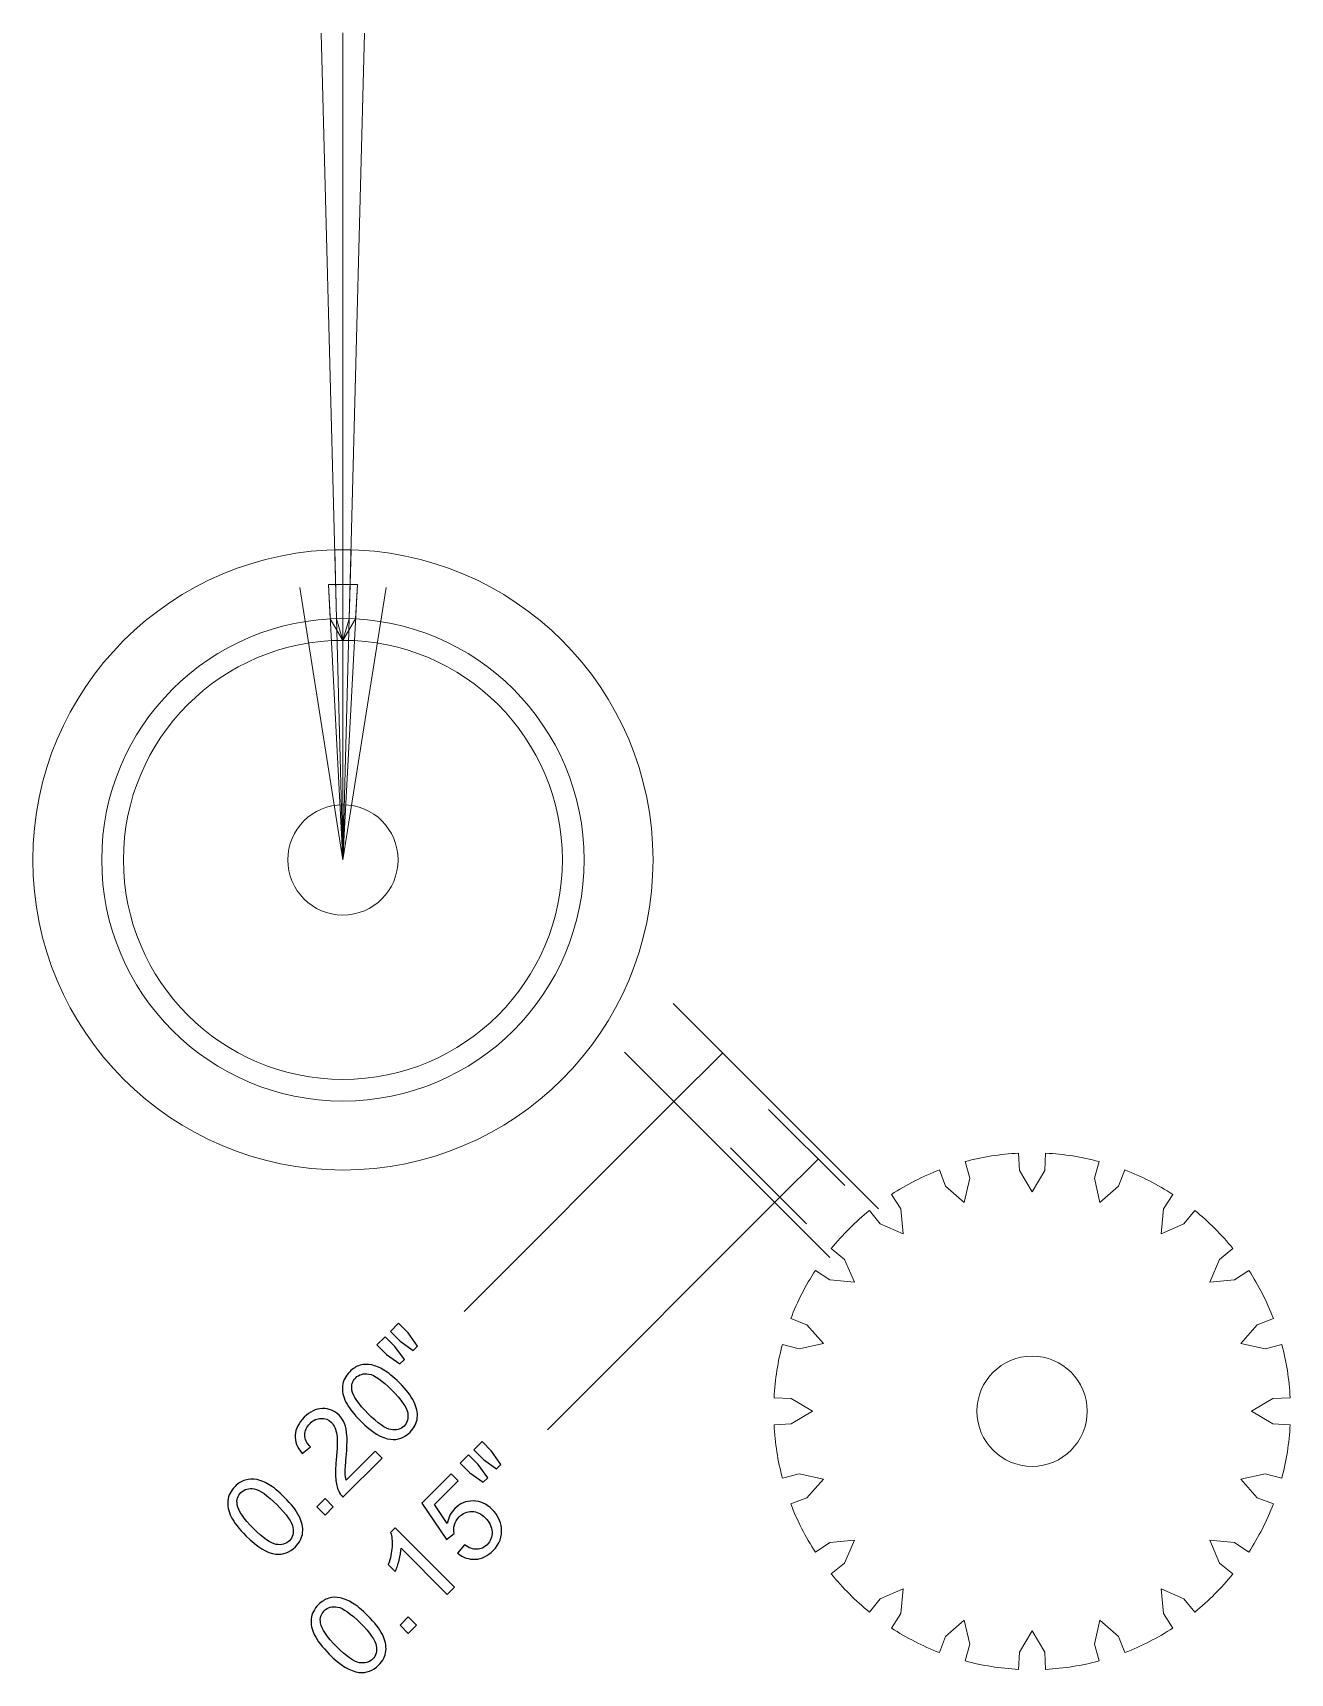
# Model space of a CAD drawing. Header units: centimetres. Extents: x -121 to 177, y -44 to 114.
# Drawn here: x 80.95 to 90.07, y 42.25 to 54.15 of the extents above; entities that cross this region are included whole.
import ezdxf

# ---------------------------------------------------------------- set-up
doc = ezdxf.new("R2010")
doc.units = ezdxf.units.CM
doc.header["$MEASUREMENT"] = 0
doc.layers.add('Layer 1', color=7, linetype='Continuous')

msp = doc.modelspace()

# ---------------------------------------------------------------- linework, layer by layer
at = {"layer": 'Layer 1', "color": 4, "lineweight": 20}
for centre, major_axis in [((83.2, 48.15), (0, 2.25)), ((83.2, 48.15), (0, 1.75)), ((83.2, 48.15), (0, 1.59235)), ((88.2, 44.15), (0, 0.4))]:
    msp.add_ellipse(centre, major_axis=major_axis, ratio=1, dxfattribs=at)
at = {"layer": 'Layer 1', "lineweight": 20}
msp.add_ellipse((83.2, 48.15), major_axis=(0, 0.4), ratio=1, dxfattribs=at)
at = {"layer": 'Layer 1', "color": 1, "lineweight": 20}
for points in [[(83.2, 48.15001), (83.2, 48.15001), (83.04294, 54.14796), (83.04294, 54.14796)], [(83.2, 48.15001), (83.2, 48.15001), (83.2, 54.15001), (83.2, 54.15001)], [(83.2, 48.15001), (83.2, 48.15001), (83.2, 54.15001), (83.2, 54.15001)], [(83.2, 48.15001), (83.2, 48.15001), (83.35706, 54.14796), (83.35706, 54.14796)]]:
    msp.add_open_spline(points, degree=3, dxfattribs=at)
at = {"layer": 'Layer 1', "lineweight": 20}
for points, knots in [([(83.2, 49.74235), (83.2, 49.74235), (83.24581, 49.89941), (83.24581, 49.89941), (83.24581, 49.89941), (83.24581, 49.89941), (83.2589, 50.39924), (83.2589, 50.39924), (83.2589, 50.39924), (83.2589, 50.39924), (83.14112, 50.3988), (83.14112, 50.3988), (83.14112, 50.3988), (83.14112, 50.3988), (83.1542, 49.89941), (83.1542, 49.89941), (83.1542, 49.89941), (83.1542, 49.89941), (83.2, 49.74235), (83.2, 49.74235)], [0, 0, 0, 0, 0.2, 0.2, 0.2, 0.2, 0.4, 0.4, 0.4, 0.4, 0.6, 0.6, 0.6, 0.6, 0.8, 0.8, 0.8, 0.8, 1, 1, 1, 1]), ([(88.29813, 46.02246), (88.43137, 46.01556), (88.56092, 45.99471), (88.68537, 45.9614), (88.68537, 45.9614), (88.68537, 45.9614), (88.65296, 45.84041), (88.65296, 45.84041), (88.65296, 45.84041), (88.65296, 45.84041), (88.69206, 45.66441), (88.69206, 45.66441), (88.69206, 45.66441), (88.69206, 45.66441), (88.82716, 45.78381), (88.82716, 45.78381), (88.82716, 45.78381), (88.82716, 45.78381), (88.87205, 45.90077), (88.87205, 45.90077), (88.87205, 45.90077), (88.99522, 45.85344), (89.11211, 45.79346), (89.22118, 45.72247), (89.22118, 45.72247), (89.22118, 45.72247), (89.15315, 45.61771), (89.15315, 45.61771), (89.15315, 45.61771), (89.15315, 45.61771), (89.13596, 45.43824), (89.13596, 45.43824), (89.13596, 45.43824), (89.13596, 45.43824), (89.30134, 45.51004), (89.30134, 45.51004), (89.30134, 45.51004), (89.30134, 45.51004), (89.37986, 45.607), (89.37986, 45.607), (89.37986, 45.607), (89.4816, 45.52452), (89.57451, 45.43157), (89.65701, 45.32985), (89.65701, 45.32985), (89.65701, 45.32985), (89.56005, 45.25133), (89.56005, 45.25133), (89.56005, 45.25133), (89.56005, 45.25133), (89.48824, 45.08596), (89.48824, 45.08596), (89.48824, 45.08596), (89.48824, 45.08596), (89.66771, 45.10315), (89.66771, 45.10315), (89.66771, 45.10315), (89.66771, 45.10315), (89.77254, 45.17123), (89.77254, 45.17123), (89.77254, 45.17123), (89.84355, 45.06216), (89.9035, 44.94525), (89.95084, 44.82208), (89.95084, 44.82208), (89.95084, 44.82208), (89.83381, 44.77715), (89.83381, 44.77715), (89.83381, 44.77715), (89.83381, 44.77715), (89.71441, 44.64206), (89.71441, 44.64206), (89.71441, 44.64206), (89.71441, 44.64206), (89.89042, 44.60295), (89.89042, 44.60295), (89.89042, 44.60295), (89.89042, 44.60295), (90.01149, 44.63539), (90.01149, 44.63539), (90.01149, 44.63539), (90.04478, 44.51093), (90.06559, 44.38136), (90.07247, 44.24813), (90.07247, 44.24813), (90.07247, 44.24813), (89.94765, 44.24158), (89.94765, 44.24158), (89.94765, 44.24158), (89.94765, 44.24158), (89.79235, 44.15), (89.79235, 44.15), (89.79235, 44.15), (89.79235, 44.15), (89.94765, 44.05841), (89.94765, 44.05841), (89.94765, 44.05841), (89.94765, 44.05841), (90.07245, 44.05187), (90.07245, 44.05187), (90.07245, 44.05187), (90.06557, 43.91863), (90.04466, 43.7891), (90.01138, 43.66463), (90.01138, 43.66463), (90.01138, 43.66463), (89.89041, 43.69704), (89.89041, 43.69704), (89.89041, 43.69704), (89.89041, 43.69704), (89.71441, 43.65794), (89.71441, 43.65794), (89.71441, 43.65794), (89.71441, 43.65794), (89.83381, 43.52284), (89.83381, 43.52284), (89.83381, 43.52284), (89.83381, 43.52284), (89.95086, 43.47791), (89.95086, 43.47791), (89.95086, 43.47791), (89.90353, 43.35474), (89.84355, 43.23784), (89.77255, 43.12877), (89.77255, 43.12877), (89.77255, 43.12877), (89.66771, 43.19685), (89.66771, 43.19685), (89.66771, 43.19685), (89.66771, 43.19685), (89.48824, 43.21404), (89.48824, 43.21404), (89.48824, 43.21404), (89.48824, 43.21404), (89.56004, 43.04866), (89.56004, 43.04866), (89.56004, 43.04866), (89.56004, 43.04866), (89.65707, 42.97009), (89.65707, 42.97009), (89.65707, 42.97009), (89.57458, 42.86835), (89.48163, 42.77545), (89.37989, 42.69295), (89.37989, 42.69295), (89.37989, 42.69295), (89.30133, 42.78995), (89.30133, 42.78995), (89.30133, 42.78995), (89.30133, 42.78995), (89.13596, 42.86176), (89.13596, 42.86176), (89.13596, 42.86176), (89.13596, 42.86176), (89.15315, 42.68229), (89.15315, 42.68229), (89.15315, 42.68229), (89.15315, 42.68229), (89.22125, 42.57742), (89.22125, 42.57742), (89.22125, 42.57742), (89.11218, 42.50642), (88.99526, 42.44647), (88.87209, 42.39914), (88.87209, 42.39914), (88.87209, 42.39914), (88.82715, 42.51619), (88.82715, 42.51619), (88.82715, 42.51619), (88.82715, 42.51619), (88.69206, 42.63559), (88.69206, 42.63559), (88.69206, 42.63559), (88.69206, 42.63559), (88.65295, 42.45958), (88.65295, 42.45958), (88.65295, 42.45958), (88.65295, 42.45958), (88.68539, 42.3385), (88.68539, 42.3385), (88.68539, 42.3385), (88.56093, 42.30522), (88.43136, 42.28441), (88.29813, 42.27753), (88.29813, 42.27753), (88.29813, 42.27753), (88.29158, 42.40235), (88.29158, 42.40235), (88.29158, 42.40235), (88.29158, 42.40235), (88.2, 42.55765), (88.2, 42.55765), (88.2, 42.55765), (88.2, 42.55765), (88.10841, 42.40235), (88.10841, 42.40235), (88.10841, 42.40235), (88.10841, 42.40235), (88.10187, 42.27755), (88.10187, 42.27755), (88.10187, 42.27755), (87.96863, 42.28443), (87.8391, 42.30534), (87.71463, 42.33862), (87.71463, 42.33862), (87.71463, 42.33862), (87.74704, 42.45959), (87.74704, 42.45959), (87.74704, 42.45959), (87.74704, 42.45959), (87.70794, 42.63559), (87.70794, 42.63559), (87.70794, 42.63559), (87.70794, 42.63559), (87.57284, 42.51619), (87.57284, 42.51619), (87.57284, 42.51619), (87.57284, 42.51619), (87.52791, 42.39914), (87.52791, 42.39914), (87.52791, 42.39914), (87.40474, 42.44647), (87.28784, 42.50645), (87.17877, 42.57745), (87.17877, 42.57745), (87.17877, 42.57745), (87.24685, 42.68229), (87.24685, 42.68229), (87.24685, 42.68229), (87.24685, 42.68229), (87.26404, 42.86176), (87.26404, 42.86176), (87.26404, 42.86176), (87.26404, 42.86176), (87.09866, 42.78996), (87.09866, 42.78996), (87.09866, 42.78996), (87.09866, 42.78996), (87.02009, 42.69293), (87.02009, 42.69293), (87.02009, 42.69293), (86.91835, 42.77542), (86.82545, 42.86837), (86.74295, 42.97011), (86.74295, 42.97011), (86.74295, 42.97011), (86.83995, 43.04867), (86.83995, 43.04867), (86.83995, 43.04867), (86.83995, 43.04867), (86.91176, 43.21404), (86.91176, 43.21404), (86.91176, 43.21404), (86.91176, 43.21404), (86.73229, 43.19685), (86.73229, 43.19685), (86.73229, 43.19685), (86.73229, 43.19685), (86.62742, 43.12875), (86.62742, 43.12875), (86.62742, 43.12875), (86.55642, 43.23782), (86.49647, 43.35474), (86.44914, 43.47791), (86.44914, 43.47791), (86.44914, 43.47791), (86.56619, 43.52285), (86.56619, 43.52285), (86.56619, 43.52285), (86.56619, 43.52285), (86.68559, 43.65794), (86.68559, 43.65794), (86.68559, 43.65794), (86.68559, 43.65794), (86.50958, 43.69705), (86.50958, 43.69705), (86.50958, 43.69705), (86.50958, 43.69705), (86.3885, 43.66461), (86.3885, 43.66461), (86.3885, 43.66461), (86.35522, 43.78907), (86.33441, 43.91864), (86.32753, 44.05187), (86.32753, 44.05187), (86.32753, 44.05187), (86.45235, 44.05842), (86.45235, 44.05842), (86.45235, 44.05842), (86.45235, 44.05842), (86.60765, 44.15), (86.60765, 44.15), (86.60765, 44.15), (86.60765, 44.15), (86.45235, 44.24159), (86.45235, 44.24159), (86.45235, 44.24159), (86.45235, 44.24159), (86.32755, 44.24813), (86.32755, 44.24813), (86.32755, 44.24813), (86.33443, 44.38137), (86.35534, 44.5109), (86.38862, 44.63537), (86.38862, 44.63537), (86.38862, 44.63537), (86.50959, 44.60296), (86.50959, 44.60296), (86.50959, 44.60296), (86.50959, 44.60296), (86.68559, 44.64206), (86.68559, 44.64206), (86.68559, 44.64206), (86.68559, 44.64206), (86.56619, 44.77716), (86.56619, 44.77716), (86.56619, 44.77716), (86.56619, 44.77716), (86.44914, 44.82209), (86.44914, 44.82209), (86.44914, 44.82209), (86.49647, 44.94526), (86.55645, 45.06216), (86.62745, 45.17123), (86.62745, 45.17123), (86.62745, 45.17123), (86.73229, 45.10315), (86.73229, 45.10315), (86.73229, 45.10315), (86.73229, 45.10315), (86.91176, 45.08596), (86.91176, 45.08596), (86.91176, 45.08596), (86.91176, 45.08596), (86.83996, 45.25134), (86.83996, 45.25134), (86.83996, 45.25134), (86.83996, 45.25134), (86.74293, 45.32991), (86.74293, 45.32991), (86.74293, 45.32991), (86.82542, 45.43165), (86.91837, 45.52455), (87.02011, 45.60705), (87.02011, 45.60705), (87.02011, 45.60705), (87.09867, 45.51005), (87.09867, 45.51005), (87.09867, 45.51005), (87.09867, 45.51005), (87.26404, 45.43824), (87.26404, 45.43824), (87.26404, 45.43824), (87.26404, 45.43824), (87.24685, 45.61771), (87.24685, 45.61771), (87.24685, 45.61771), (87.24685, 45.61771), (87.17875, 45.72258), (87.17875, 45.72258), (87.17875, 45.72258), (87.28782, 45.79358), (87.40474, 45.85353), (87.52791, 45.90086), (87.52791, 45.90086), (87.52791, 45.90086), (87.57285, 45.78381), (87.57285, 45.78381), (87.57285, 45.78381), (87.57285, 45.78381), (87.70794, 45.66441), (87.70794, 45.66441), (87.70794, 45.66441), (87.70794, 45.66441), (87.74705, 45.84042), (87.74705, 45.84042), (87.74705, 45.84042), (87.74705, 45.84042), (87.71461, 45.9615), (87.71461, 45.9615), (87.71461, 45.9615), (87.83907, 45.99478), (87.96864, 46.01559), (88.10187, 46.02247), (88.10187, 46.02247), (88.10187, 46.02247), (88.10842, 45.89765), (88.10842, 45.89765), (88.10842, 45.89765), (88.10842, 45.89765), (88.2, 45.74235), (88.2, 45.74235), (88.2, 45.74235), (88.2, 45.74235), (88.29159, 45.89765), (88.29159, 45.89765), (88.29159, 45.89765), (88.29159, 45.89765), (88.29813, 46.02246), (88.29813, 46.02246)], [0, 0, 0, 0, 0.01, 0.01, 0.01, 0.01, 0.02, 0.02, 0.02, 0.02, 0.03, 0.03, 0.03, 0.03, 0.04, 0.04, 0.04, 0.04, 0.05, 0.05, 0.05, 0.05, 0.06, 0.06, 0.06, 0.06, 0.07, 0.07, 0.07, 0.07, 0.08, 0.08, 0.08, 0.08, 0.09, 0.09, 0.09, 0.09, 0.1, 0.1, 0.1, 0.1, 0.11, 0.11, 0.11, 0.11, 0.12, 0.12, 0.12, 0.12, 0.13, 0.13, 0.13, 0.13, 0.14, 0.14, 0.14, 0.14, 0.15, 0.15, 0.15, 0.15, 0.16, 0.16, 0.16, 0.16, 0.17, 0.17, 0.17, 0.17, 0.18, 0.18, 0.18, 0.18, 0.19, 0.19, 0.19, 0.19, 0.2, 0.2, 0.2, 0.2, 0.21, 0.21, 0.21, 0.21, 0.22, 0.22, 0.22, 0.22, 0.23, 0.23, 0.23, 0.23, 0.24, 0.24, 0.24, 0.24, 0.25, 0.25, 0.25, 0.25, 0.26, 0.26, 0.26, 0.26, 0.27, 0.27, 0.27, 0.27, 0.28, 0.28, 0.28, 0.28, 0.29, 0.29, 0.29, 0.29, 0.3, 0.3, 0.3, 0.3, 0.31, 0.31, 0.31, 0.31, 0.32, 0.32, 0.32, 0.32, 0.33, 0.33, 0.33, 0.33, 0.34, 0.34, 0.34, 0.34, 0.35, 0.35, 0.35, 0.35, 0.36, 0.36, 0.36, 0.36, 0.37, 0.37, 0.37, 0.37, 0.38, 0.38, 0.38, 0.38, 0.39, 0.39, 0.39, 0.39, 0.4, 0.4, 0.4, 0.4, 0.41, 0.41, 0.41, 0.41, 0.42, 0.42, 0.42, 0.42, 0.43, 0.43, 0.43, 0.43, 0.44, 0.44, 0.44, 0.44, 0.45, 0.45, 0.45, 0.45, 0.46, 0.46, 0.46, 0.46, 0.47, 0.47, 0.47, 0.47, 0.48, 0.48, 0.48, 0.48, 0.49, 0.49, 0.49, 0.49, 0.5, 0.5, 0.5, 0.5, 0.51, 0.51, 0.51, 0.51, 0.52, 0.52, 0.52, 0.52, 0.53, 0.53, 0.53, 0.53, 0.54, 0.54, 0.54, 0.54, 0.55, 0.55, 0.55, 0.55, 0.56, 0.56, 0.56, 0.56, 0.57, 0.57, 0.57, 0.57, 0.58, 0.58, 0.58, 0.58, 0.59, 0.59, 0.59, 0.59, 0.6, 0.6, 0.6, 0.6, 0.61, 0.61, 0.61, 0.61, 0.62, 0.62, 0.62, 0.62, 0.63, 0.63, 0.63, 0.63, 0.64, 0.64, 0.64, 0.64, 0.65, 0.65, 0.65, 0.65, 0.66, 0.66, 0.66, 0.66, 0.67, 0.67, 0.67, 0.67, 0.68, 0.68, 0.68, 0.68, 0.69, 0.69, 0.69, 0.69, 0.7, 0.7, 0.7, 0.7, 0.71, 0.71, 0.71, 0.71, 0.72, 0.72, 0.72, 0.72, 0.73, 0.73, 0.73, 0.73, 0.74, 0.74, 0.74, 0.74, 0.75, 0.75, 0.75, 0.75, 0.76, 0.76, 0.76, 0.76, 0.77, 0.77, 0.77, 0.77, 0.78, 0.78, 0.78, 0.78, 0.79, 0.79, 0.79, 0.79, 0.8, 0.8, 0.8, 0.8, 0.81, 0.81, 0.81, 0.81, 0.82, 0.82, 0.82, 0.82, 0.83, 0.83, 0.83, 0.83, 0.84, 0.84, 0.84, 0.84, 0.85, 0.85, 0.85, 0.85, 0.86, 0.86, 0.86, 0.86, 0.87, 0.87, 0.87, 0.87, 0.88, 0.88, 0.88, 0.88, 0.89, 0.89, 0.89, 0.89, 0.9, 0.9, 0.9, 0.9, 0.91, 0.91, 0.91, 0.91, 0.92, 0.92, 0.92, 0.92, 0.93, 0.93, 0.93, 0.93, 0.94, 0.94, 0.94, 0.94, 0.95, 0.95, 0.95, 0.95, 0.96, 0.96, 0.96, 0.96, 0.97, 0.97, 0.97, 0.97, 0.98, 0.98, 0.98, 0.98, 0.99, 0.99, 0.99, 0.99, 1, 1, 1, 1])]:
    msp.add_open_spline(points, degree=3, knots=knots, dxfattribs=at)
at = {"layer": 'Layer 1', "color": 3, "lineweight": 20}
for points in [[(83.2, 48.15), (83.2, 48.15), (82.88713, 50.12538), (82.88713, 50.12538)], [(83.2, 48.15), (83.2, 48.15), (83.09533, 50.14726), (83.09533, 50.14726)], [(83.2, 48.15), (83.2, 48.15), (83.2, 50.15), (83.2, 50.15)], [(83.2, 48.15), (83.2, 48.15), (83.30467, 50.14726), (83.30467, 50.14726)], [(83.2, 48.15), (83.2, 48.15), (83.51287, 50.12538), (83.51287, 50.12538)]]:
    msp.add_open_spline(points, degree=3, dxfattribs=at)
msp.add_open_spline([(83.2, 49.74235), (83.2, 49.74235), (83.29159, 49.89765), (83.29159, 49.89765), (83.29159, 49.89765), (83.29159, 49.89765), (83.30467, 50.14726), (83.30467, 50.14726), (83.30467, 50.14726), (83.30467, 50.14726), (83.09533, 50.14727), (83.09533, 50.14727), (83.09533, 50.14727), (83.09533, 50.14727), (83.10842, 49.89765), (83.10842, 49.89765), (83.10842, 49.89765), (83.10842, 49.89765), (83.2, 49.74235), (83.2, 49.74235)], degree=3, knots=[0, 0, 0, 0, 0.2, 0.2, 0.2, 0.2, 0.4, 0.4, 0.4, 0.4, 0.6, 0.6, 0.6, 0.6, 0.8, 0.8, 0.8, 0.8, 1, 1, 1, 1], dxfattribs=at)
at = {"layer": 'Layer 1', "lineweight": 20}
for points in [[(87.08443, 45.61785), (87.08443, 45.61785), (85.59486, 47.10742), (85.59486, 47.10742)], [(86.73215, 45.26557), (86.73215, 45.26557), (85.24258, 46.75514), (85.24258, 46.75514)], [(85.60179, 46.39593), (85.60179, 46.39593), (85.95407, 46.74821), (85.95407, 46.74821)], [(85.60179, 46.39593), (85.60179, 46.39593), (84.07942, 44.87357), (84.07942, 44.87357)], [(86.84052, 45.78667), (86.84052, 45.78667), (86.28851, 46.33876), (86.28851, 46.33876)], [(86.56334, 45.50953), (86.56334, 45.50953), (86.01133, 46.06162), (86.01133, 46.06162)], [(86.37051, 45.70238), (86.37051, 45.70238), (86.64769, 45.97952), (86.64769, 45.97952)], [(86.37051, 45.70238), (86.37051, 45.70238), (84.68327, 44.01539), (84.68327, 44.01539)]]:
    msp.add_open_spline(points, degree=3, dxfattribs=at)
at = {"layer": 'Layer 1'}
for points, knots in [([(83.7102, 44.59055), (83.7102, 44.59055), (83.61438, 44.65786), (83.61438, 44.65786), (83.61438, 44.65786), (83.61438, 44.65786), (83.54411, 44.72799), (83.54411, 44.72799), (83.54411, 44.72799), (83.54411, 44.72799), (83.60408, 44.78797), (83.60408, 44.78797), (83.60408, 44.78797), (83.60408, 44.78797), (83.67421, 44.7177), (83.67421, 44.7177), (83.67421, 44.7177), (83.67421, 44.7177), (83.74181, 44.62216), (83.74181, 44.62216), (83.74181, 44.62216), (83.74181, 44.62216), (83.7102, 44.59055), (83.7102, 44.59055)], [0, 0, 0, 0, 0.16666667, 0.16666667, 0.16666667, 0.16666667, 0.33333333, 0.33333333, 0.33333333, 0.33333333, 0.5, 0.5, 0.5, 0.5, 0.66666667, 0.66666667, 0.66666667, 0.66666667, 0.83333333, 0.83333333, 0.83333333, 0.83333333, 1, 1, 1, 1]), ([(83.6134, 44.49375), (83.6134, 44.49375), (83.51729, 44.56077), (83.51729, 44.56077), (83.51729, 44.56077), (83.51729, 44.56077), (83.44716, 44.63091), (83.44716, 44.63091), (83.44716, 44.63091), (83.44716, 44.63091), (83.507, 44.69088), (83.507, 44.69088), (83.507, 44.69088), (83.507, 44.69088), (83.57713, 44.62061), (83.57713, 44.62061), (83.57713, 44.62061), (83.57713, 44.62061), (83.64557, 44.52592), (83.64557, 44.52592), (83.64557, 44.52592), (83.64557, 44.52592), (83.6134, 44.49375), (83.6134, 44.49375)], [0, 0, 0, 0, 0.16666667, 0.16666667, 0.16666667, 0.16666667, 0.33333333, 0.33333333, 0.33333333, 0.33333333, 0.5, 0.5, 0.5, 0.5, 0.66666667, 0.66666667, 0.66666667, 0.66666667, 0.83333333, 0.83333333, 0.83333333, 0.83333333, 1, 1, 1, 1]), ([(83.32869, 44.07808), (83.27802, 44.12875), (83.24247, 44.17475), (83.222, 44.21609), (83.222, 44.21609), (83.20154, 44.25744), (83.19322, 44.29666), (83.19703, 44.33406), (83.19703, 44.33406), (83.20084, 44.37132), (83.21834, 44.40561), (83.24952, 44.43679), (83.24952, 44.43679), (83.27253, 44.45979), (83.29722, 44.47532), (83.32388, 44.4835), (83.32388, 44.4835), (83.35056, 44.49155), (83.37821, 44.49253), (83.40686, 44.48632), (83.40686, 44.48632), (83.43564, 44.48026), (83.46585, 44.46784), (83.49732, 44.44921), (83.49732, 44.44921), (83.52878, 44.43059), (83.56576, 44.40011), (83.60823, 44.35763), (83.60823, 44.35763), (83.65847, 44.30726), (83.69388, 44.26153), (83.71448, 44.22032), (83.71448, 44.22032), (83.73509, 44.17913), (83.74341, 44.13975), (83.73975, 44.10236), (83.73975, 44.10236), (83.73607, 44.06497), (83.71858, 44.03053), (83.68711, 43.9992), (83.68711, 43.9992), (83.64577, 43.95786), (83.59849, 43.94022), (83.54529, 43.94628), (83.54529, 43.94628), (83.48137, 43.95362), (83.40926, 43.99765), (83.32869, 44.07808)], [0, 0, 0, 0, 0.08333333, 0.08333333, 0.08333333, 0.08333333, 0.16666667, 0.16666667, 0.16666667, 0.16666667, 0.25, 0.25, 0.25, 0.25, 0.33333333, 0.33333333, 0.33333333, 0.33333333, 0.41666667, 0.41666667, 0.41666667, 0.41666667, 0.5, 0.5, 0.5, 0.5, 0.58333333, 0.58333333, 0.58333333, 0.58333333, 0.66666667, 0.66666667, 0.66666667, 0.66666667, 0.75, 0.75, 0.75, 0.75, 0.83333333, 0.83333333, 0.83333333, 0.83333333, 0.91666667, 0.91666667, 0.91666667, 0.91666667, 1, 1, 1, 1]), ([(83.38274, 44.13213), (83.45314, 44.06185), (83.50818, 44.0232), (83.54797, 44.01642), (83.54797, 44.01642), (83.58777, 44.00965), (83.61965, 44.01825), (83.64393, 44.04239), (83.64393, 44.04239), (83.66805, 44.06666), (83.67667, 44.09855), (83.66975, 44.13848), (83.66975, 44.13848), (83.66284, 44.17828), (83.62431, 44.23331), (83.55418, 44.30344), (83.55418, 44.30344), (83.48362, 44.374), (83.42845, 44.41266), (83.3888, 44.41944), (83.3888, 44.41944), (83.34914, 44.42607), (83.31697, 44.41717), (83.29242, 44.39262), (83.29242, 44.39262), (83.26829, 44.3685), (83.25926, 44.339), (83.26532, 44.30401), (83.26532, 44.30401), (83.27323, 44.25984), (83.31245, 44.20255), (83.38274, 44.13213)], [0, 0, 0, 0, 0.125, 0.125, 0.125, 0.125, 0.25, 0.25, 0.25, 0.25, 0.375, 0.375, 0.375, 0.375, 0.5, 0.5, 0.5, 0.5, 0.625, 0.625, 0.625, 0.625, 0.75, 0.75, 0.75, 0.75, 0.875, 0.875, 0.875, 0.875, 1, 1, 1, 1]), ([(83.43316, 43.86082), (83.43316, 43.86082), (83.48368, 43.81031), (83.48368, 43.81031), (83.48368, 43.81031), (83.48368, 43.81031), (83.20032, 43.52696), (83.20032, 43.52696), (83.20032, 43.52696), (83.18735, 43.53924), (83.17719, 43.55349), (83.16998, 43.56971), (83.16998, 43.56971), (83.15785, 43.59624), (83.15052, 43.62673), (83.14755, 43.6613), (83.14755, 43.6613), (83.14473, 43.69601), (83.14615, 43.7406), (83.1515, 43.79507), (83.1515, 43.79507), (83.15997, 43.87988), (83.16109, 43.94169), (83.15517, 43.98035), (83.15517, 43.98035), (83.14924, 44.01902), (83.1364, 44.04822), (83.1165, 44.06812), (83.1165, 44.06812), (83.09562, 44.08901), (83.07065, 44.09917), (83.04129, 44.0986), (83.04129, 44.0986), (83.01208, 44.09804), (82.98555, 44.08576), (82.96156, 44.06177), (82.96156, 44.06177), (82.93616, 44.03637), (82.92347, 44.00857), (82.92346, 43.97809), (82.92346, 43.97809), (82.92346, 43.94775), (82.93687, 43.91896), (82.96354, 43.89188), (82.96354, 43.89188), (82.96354, 43.89188), (82.90399, 43.84333), (82.90399, 43.84333), (82.90399, 43.84333), (82.8673, 43.88735), (82.85051, 43.93209), (82.85347, 43.97738), (82.85347, 43.97738), (82.85658, 44.02269), (82.87846, 44.06572), (82.91909, 44.1065), (82.91909, 44.1065), (82.9603, 44.14756), (83.00418, 44.16873), (83.05103, 44.16986), (83.05103, 44.16986), (83.09774, 44.17113), (83.13796, 44.15477), (83.17169, 44.12104), (83.17169, 44.12104), (83.1889, 44.10397), (83.2023, 44.0835), (83.21176, 44.05994), (83.21176, 44.05994), (83.22135, 44.03637), (83.22714, 44.00731), (83.22926, 43.97273), (83.22926, 43.97273), (83.23123, 43.93816), (83.22939, 43.88595), (83.22347, 43.8161), (83.22347, 43.8161), (83.21839, 43.7581), (83.21613, 43.71986), (83.21656, 43.70137), (83.21656, 43.70137), (83.21712, 43.68303), (83.21924, 43.66609), (83.22291, 43.65071), (83.22291, 43.65071), (83.22291, 43.65071), (83.43316, 43.86082), (83.43316, 43.86082)], [0, 0, 0, 0, 0.04545455, 0.04545455, 0.04545455, 0.04545455, 0.09090909, 0.09090909, 0.09090909, 0.09090909, 0.13636364, 0.13636364, 0.13636364, 0.13636364, 0.18181818, 0.18181818, 0.18181818, 0.18181818, 0.22727273, 0.22727273, 0.22727273, 0.22727273, 0.27272727, 0.27272727, 0.27272727, 0.27272727, 0.31818182, 0.31818182, 0.31818182, 0.31818182, 0.36363636, 0.36363636, 0.36363636, 0.36363636, 0.40909091, 0.40909091, 0.40909091, 0.40909091, 0.45454545, 0.45454545, 0.45454545, 0.45454545, 0.5, 0.5, 0.5, 0.5, 0.54545455, 0.54545455, 0.54545455, 0.54545455, 0.59090909, 0.59090909, 0.59090909, 0.59090909, 0.63636364, 0.63636364, 0.63636364, 0.63636364, 0.68181818, 0.68181818, 0.68181818, 0.68181818, 0.72727273, 0.72727273, 0.72727273, 0.72727273, 0.77272727, 0.77272727, 0.77272727, 0.77272727, 0.81818182, 0.81818182, 0.81818182, 0.81818182, 0.86363636, 0.86363636, 0.86363636, 0.86363636, 0.90909091, 0.90909091, 0.90909091, 0.90909091, 0.95454545, 0.95454545, 0.95454545, 0.95454545, 1, 1, 1, 1]), ([(84.31473, 43.73253), (84.31473, 43.73253), (84.21906, 43.79998), (84.21906, 43.79998), (84.21906, 43.79998), (84.21906, 43.79998), (84.14893, 43.87026), (84.14893, 43.87026), (84.14893, 43.87026), (84.14893, 43.87026), (84.20905, 43.93009), (84.20905, 43.93009), (84.20905, 43.93009), (84.20905, 43.93009), (84.27904, 43.85982), (84.27904, 43.85982), (84.27904, 43.85982), (84.27904, 43.85982), (84.34648, 43.76413), (84.34648, 43.76413), (84.34648, 43.76413), (84.34648, 43.76413), (84.31473, 43.73253), (84.31473, 43.73253)], [0, 0, 0, 0, 0.16666667, 0.16666667, 0.16666667, 0.16666667, 0.33333333, 0.33333333, 0.33333333, 0.33333333, 0.5, 0.5, 0.5, 0.5, 0.66666667, 0.66666667, 0.66666667, 0.66666667, 0.83333333, 0.83333333, 0.83333333, 0.83333333, 1, 1, 1, 1]), ([(84.21778, 43.63601), (84.21778, 43.63601), (84.12182, 43.70319), (84.12182, 43.70319), (84.12182, 43.70319), (84.12182, 43.70319), (84.0517, 43.77347), (84.0517, 43.77347), (84.0517, 43.77347), (84.0517, 43.77347), (84.11182, 43.8333), (84.11182, 43.8333), (84.11182, 43.8333), (84.11182, 43.8333), (84.1818, 43.76302), (84.1818, 43.76302), (84.1818, 43.76302), (84.1818, 43.76302), (84.2501, 43.66804), (84.2501, 43.66804), (84.2501, 43.66804), (84.2501, 43.66804), (84.21778, 43.63601), (84.21778, 43.63601)], [0, 0, 0, 0, 0.16666667, 0.16666667, 0.16666667, 0.16666667, 0.33333333, 0.33333333, 0.33333333, 0.33333333, 0.5, 0.5, 0.5, 0.5, 0.66666667, 0.66666667, 0.66666667, 0.66666667, 0.83333333, 0.83333333, 0.83333333, 0.83333333, 1, 1, 1, 1]), ([(84.03181, 43.12102), (84.03181, 43.12102), (84.08247, 43.18085), (84.08247, 43.18085), (84.08247, 43.18085), (84.11352, 43.15798), (84.14315, 43.14711), (84.17165, 43.14853), (84.17165, 43.14853), (84.20016, 43.1498), (84.22485, 43.16094), (84.24588, 43.18197), (84.24588, 43.18197), (84.27129, 43.20722), (84.28328, 43.23826), (84.28173, 43.27481), (84.28173, 43.27481), (84.28032, 43.3115), (84.26381, 43.34565), (84.23221, 43.37726), (84.23221, 43.37726), (84.20229, 43.40732), (84.17026, 43.42271), (84.13598, 43.42313), (84.13598, 43.42313), (84.10182, 43.42369), (84.07106, 43.41043), (84.04369, 43.3832), (84.04369, 43.3832), (84.02675, 43.36627), (84.01532, 43.34709), (84.00925, 43.32577), (84.00925, 43.32577), (84.00332, 43.30446), (84.00248, 43.28372), (84.00699, 43.26368), (84.00699, 43.26368), (84.00699, 43.26368), (83.9511, 43.22079), (83.9511, 43.22079), (83.9511, 43.22079), (83.9511, 43.22079), (83.77289, 43.4827), (83.77289, 43.4827), (83.77289, 43.4827), (83.77289, 43.4827), (83.98641, 43.69549), (83.98641, 43.69549), (83.98641, 43.69549), (83.98641, 43.69549), (84.03664, 43.64511), (84.03664, 43.64511), (84.03664, 43.64511), (84.03664, 43.64511), (83.86533, 43.47437), (83.86533, 43.47437), (83.86533, 43.47437), (83.86533, 43.47437), (83.95718, 43.33593), (83.95718, 43.33593), (83.95718, 43.33593), (83.96494, 43.37954), (83.98315, 43.41552), (84.01137, 43.44374), (84.01137, 43.44374), (84.04891, 43.48114), (84.0935, 43.49962), (84.14515, 43.49933), (84.14515, 43.49933), (84.1968, 43.49904), (84.24294, 43.47844), (84.28358, 43.43765), (84.28358, 43.43765), (84.32224, 43.39884), (84.34439, 43.35398), (84.34989, 43.30303), (84.34989, 43.30303), (84.35708, 43.24094), (84.33676, 43.18605), (84.28921, 43.13864), (84.28921, 43.13864), (84.25011, 43.09969), (84.20735, 43.07896), (84.16078, 43.07613), (84.16078, 43.07613), (84.11436, 43.07346), (84.07132, 43.08841), (84.03181, 43.12102)], [0, 0, 0, 0, 0.04545455, 0.04545455, 0.04545455, 0.04545455, 0.09090909, 0.09090909, 0.09090909, 0.09090909, 0.13636364, 0.13636364, 0.13636364, 0.13636364, 0.18181818, 0.18181818, 0.18181818, 0.18181818, 0.22727273, 0.22727273, 0.22727273, 0.22727273, 0.27272727, 0.27272727, 0.27272727, 0.27272727, 0.31818182, 0.31818182, 0.31818182, 0.31818182, 0.36363636, 0.36363636, 0.36363636, 0.36363636, 0.40909091, 0.40909091, 0.40909091, 0.40909091, 0.45454545, 0.45454545, 0.45454545, 0.45454545, 0.5, 0.5, 0.5, 0.5, 0.54545455, 0.54545455, 0.54545455, 0.54545455, 0.59090909, 0.59090909, 0.59090909, 0.59090909, 0.63636364, 0.63636364, 0.63636364, 0.63636364, 0.68181818, 0.68181818, 0.68181818, 0.68181818, 0.72727273, 0.72727273, 0.72727273, 0.72727273, 0.77272727, 0.77272727, 0.77272727, 0.77272727, 0.81818182, 0.81818182, 0.81818182, 0.81818182, 0.86363636, 0.86363636, 0.86363636, 0.86363636, 0.90909091, 0.90909091, 0.90909091, 0.90909091, 0.95454545, 0.95454545, 0.95454545, 0.95454545, 1, 1, 1, 1]), ([(82.49642, 43.24581), (82.44575, 43.29648), (82.4102, 43.34248), (82.38973, 43.38382), (82.38973, 43.38382), (82.36927, 43.42517), (82.36095, 43.46439), (82.36476, 43.50179), (82.36476, 43.50179), (82.36857, 43.53905), (82.38607, 43.57334), (82.41725, 43.60452), (82.41725, 43.60452), (82.44026, 43.62752), (82.46495, 43.64305), (82.49161, 43.65123), (82.49161, 43.65123), (82.51829, 43.65928), (82.54594, 43.66026), (82.57459, 43.65405), (82.57459, 43.65405), (82.60337, 43.64799), (82.63358, 43.63557), (82.66505, 43.61694), (82.66505, 43.61694), (82.69651, 43.59832), (82.73349, 43.56784), (82.77596, 43.52536), (82.77596, 43.52536), (82.8262, 43.47499), (82.86161, 43.42926), (82.88221, 43.38805), (82.88221, 43.38805), (82.90282, 43.34686), (82.91114, 43.30748), (82.90748, 43.27009), (82.90748, 43.27009), (82.9038, 43.2327), (82.88631, 43.19826), (82.85484, 43.16693), (82.85484, 43.16693), (82.8135, 43.12559), (82.76622, 43.10795), (82.71302, 43.11401), (82.71302, 43.11401), (82.6491, 43.12135), (82.57699, 43.16538), (82.49642, 43.24581)], [0, 0, 0, 0, 0.08333333, 0.08333333, 0.08333333, 0.08333333, 0.16666667, 0.16666667, 0.16666667, 0.16666667, 0.25, 0.25, 0.25, 0.25, 0.33333333, 0.33333333, 0.33333333, 0.33333333, 0.41666667, 0.41666667, 0.41666667, 0.41666667, 0.5, 0.5, 0.5, 0.5, 0.58333333, 0.58333333, 0.58333333, 0.58333333, 0.66666667, 0.66666667, 0.66666667, 0.66666667, 0.75, 0.75, 0.75, 0.75, 0.83333333, 0.83333333, 0.83333333, 0.83333333, 0.91666667, 0.91666667, 0.91666667, 0.91666667, 1, 1, 1, 1]), ([(82.55047, 43.29986), (82.62087, 43.22958), (82.67591, 43.19093), (82.7157, 43.18415), (82.7157, 43.18415), (82.7555, 43.17738), (82.78738, 43.18598), (82.81166, 43.21012), (82.81166, 43.21012), (82.83578, 43.23439), (82.8444, 43.26628), (82.83748, 43.30621), (82.83748, 43.30621), (82.83057, 43.34601), (82.79204, 43.40104), (82.72191, 43.47117), (82.72191, 43.47117), (82.65135, 43.54173), (82.59618, 43.58039), (82.55653, 43.58717), (82.55653, 43.58717), (82.51687, 43.5938), (82.4847, 43.5849), (82.46015, 43.56035), (82.46015, 43.56035), (82.43602, 43.53623), (82.42699, 43.50673), (82.43305, 43.47174), (82.43305, 43.47174), (82.44096, 43.42757), (82.48018, 43.37028), (82.55047, 43.29986)], [0, 0, 0, 0, 0.125, 0.125, 0.125, 0.125, 0.25, 0.25, 0.25, 0.25, 0.375, 0.375, 0.375, 0.375, 0.5, 0.5, 0.5, 0.5, 0.625, 0.625, 0.625, 0.625, 0.75, 0.75, 0.75, 0.75, 0.875, 0.875, 0.875, 0.875, 1, 1, 1, 1]), ([(83.07026, 43.39689), (83.07026, 43.39689), (83.01043, 43.45686), (83.01043, 43.45686), (83.01043, 43.45686), (83.01043, 43.45686), (83.07027, 43.51684), (83.07027, 43.51684), (83.07027, 43.51684), (83.07027, 43.51684), (83.13024, 43.45687), (83.13024, 43.45687), (83.13024, 43.45687), (83.13024, 43.45687), (83.07026, 43.39689), (83.07026, 43.39689)], [0, 0, 0, 0, 0.25, 0.25, 0.25, 0.25, 0.5, 0.5, 0.5, 0.5, 0.75, 0.75, 0.75, 0.75, 1, 1, 1, 1]), ([(84.00942, 42.87342), (84.00942, 42.87342), (83.95678, 42.82093), (83.95678, 42.82093), (83.95678, 42.82093), (83.95678, 42.82093), (83.62208, 43.1568), (83.62208, 43.1568), (83.62208, 43.1568), (83.62138, 43.13197), (83.61685, 43.10332), (83.60839, 43.07072), (83.60839, 43.07072), (83.59978, 43.03813), (83.59032, 43.01061), (83.58002, 42.98818), (83.58002, 42.98818), (83.58002, 42.98818), (83.52923, 43.03912), (83.52923, 43.03912), (83.52923, 43.03912), (83.54488, 43.08244), (83.55392, 43.12491), (83.55633, 43.16654), (83.55633, 43.16654), (83.55873, 43.20831), (83.55535, 43.24288), (83.54603, 43.27068), (83.54603, 43.27068), (83.54603, 43.27068), (83.5799, 43.30455), (83.5799, 43.30455), (83.5799, 43.30455), (83.5799, 43.30455), (84.00942, 42.87342), (84.00942, 42.87342)], [0, 0, 0, 0, 0.11111111, 0.11111111, 0.11111111, 0.11111111, 0.22222222, 0.22222222, 0.22222222, 0.22222222, 0.33333333, 0.33333333, 0.33333333, 0.33333333, 0.44444444, 0.44444444, 0.44444444, 0.44444444, 0.55555556, 0.55555556, 0.55555556, 0.55555556, 0.66666667, 0.66666667, 0.66666667, 0.66666667, 0.77777778, 0.77777778, 0.77777778, 0.77777778, 0.88888889, 0.88888889, 0.88888889, 0.88888889, 1, 1, 1, 1]), ([(83.10057, 42.38801), (83.05005, 42.43882), (83.0145, 42.48483), (82.99418, 42.52617), (82.99418, 42.52617), (82.97372, 42.56752), (82.96554, 42.60689), (82.96936, 42.64414), (82.96936, 42.64414), (82.97331, 42.68153), (82.9908, 42.71569), (83.02199, 42.74687), (83.02199, 42.74687), (83.04514, 42.76988), (83.06983, 42.78525), (83.09651, 42.79329), (83.09651, 42.79329), (83.12318, 42.80134), (83.15083, 42.80232), (83.17949, 42.79611), (83.17949, 42.79611), (83.20826, 42.7899), (83.23832, 42.77747), (83.26979, 42.75884), (83.26979, 42.75884), (83.30125, 42.74021), (83.33822, 42.70959), (83.38055, 42.66697), (83.38055, 42.66697), (83.43078, 42.61659), (83.46606, 42.57087), (83.48652, 42.52952), (83.48652, 42.52952), (83.50712, 42.48832), (83.51544, 42.44894), (83.51163, 42.41156), (83.51163, 42.41156), (83.50781, 42.37416), (83.49032, 42.33972), (83.45885, 42.3084), (83.45885, 42.3084), (83.4175, 42.2672), (83.37022, 42.24971), (83.31702, 42.25578), (83.31702, 42.25578), (83.25311, 42.26326), (83.181, 42.30743), (83.10057, 42.38801)], [0, 0, 0, 0, 0.08333333, 0.08333333, 0.08333333, 0.08333333, 0.16666667, 0.16666667, 0.16666667, 0.16666667, 0.25, 0.25, 0.25, 0.25, 0.33333333, 0.33333333, 0.33333333, 0.33333333, 0.41666667, 0.41666667, 0.41666667, 0.41666667, 0.5, 0.5, 0.5, 0.5, 0.58333333, 0.58333333, 0.58333333, 0.58333333, 0.66666667, 0.66666667, 0.66666667, 0.66666667, 0.75, 0.75, 0.75, 0.75, 0.83333333, 0.83333333, 0.83333333, 0.83333333, 0.91666667, 0.91666667, 0.91666667, 0.91666667, 1, 1, 1, 1]), ([(83.15476, 42.44205), (83.22503, 42.37149), (83.28006, 42.33283), (83.31971, 42.32591), (83.31971, 42.32591), (83.35951, 42.31899), (83.39139, 42.32774), (83.41567, 42.35187), (83.41567, 42.35187), (83.43994, 42.37585), (83.44855, 42.40789), (83.44178, 42.44782), (83.44178, 42.44782), (83.43487, 42.48762), (83.39649, 42.54265), (83.32636, 42.61308), (83.32636, 42.61308), (83.25595, 42.68364), (83.20093, 42.72245), (83.16127, 42.72922), (83.16127, 42.72922), (83.12162, 42.736), (83.08959, 42.72711), (83.06489, 42.7027), (83.06489, 42.7027), (83.04076, 42.67857), (83.03158, 42.64907), (83.03765, 42.61409), (83.03765, 42.61409), (83.04554, 42.56991), (83.08449, 42.51248), (83.15476, 42.44205)], [0, 0, 0, 0, 0.125, 0.125, 0.125, 0.125, 0.25, 0.25, 0.25, 0.25, 0.375, 0.375, 0.375, 0.375, 0.5, 0.5, 0.5, 0.5, 0.625, 0.625, 0.625, 0.625, 0.75, 0.75, 0.75, 0.75, 0.875, 0.875, 0.875, 0.875, 1, 1, 1, 1]), ([(83.67414, 42.53876), (83.67414, 42.53876), (83.61432, 42.59874), (83.61432, 42.59874), (83.61432, 42.59874), (83.61432, 42.59874), (83.6743, 42.65857), (83.6743, 42.65857), (83.6743, 42.65857), (83.6743, 42.65857), (83.73412, 42.59859), (83.73412, 42.59859), (83.73412, 42.59859), (83.73412, 42.59859), (83.67414, 42.53876), (83.67414, 42.53876)], [0, 0, 0, 0, 0.25, 0.25, 0.25, 0.25, 0.5, 0.5, 0.5, 0.5, 0.75, 0.75, 0.75, 0.75, 1, 1, 1, 1])]:
    msp.add_open_spline(points, degree=3, knots=knots, dxfattribs=at)

doc.saveas('drawing.dxf')
